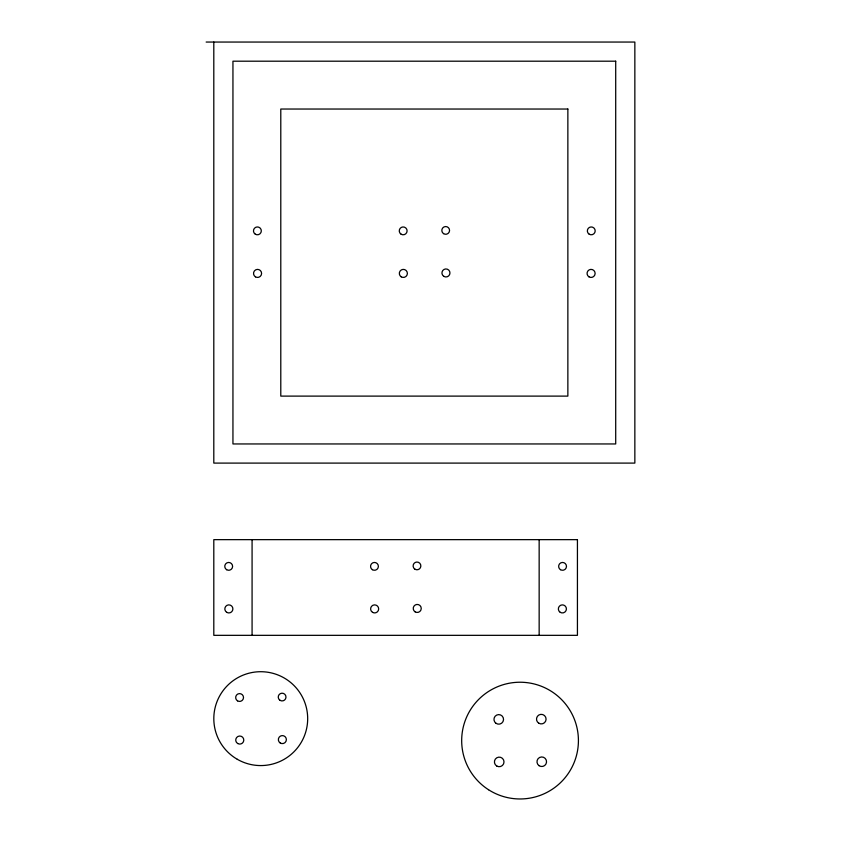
<?xml version="1.0" encoding="UTF-8"?>
<svg xmlns="http://www.w3.org/2000/svg" width="841" height="841" viewBox="0 0 841 841"><rect width="100%" height="100%" fill="white"/><g stroke="black" fill="none" stroke-linecap="round" stroke-linejoin="round"><path stroke-width="1.26" d="M206.15 42.05L634.85 42.05L634.85 463.097L213.803 463.097L213.803 42.05M539.155 539.649L539.155 635.333M252.079 539.649L252.079 635.333M615.707 61.193L232.946 61.193L232.946 443.953L615.707 443.953L615.707 61.193M567.864 109.036L280.789 109.036L280.789 396.111L567.864 396.111L567.864 109.036M577.431 539.649L213.803 539.649L213.803 635.333L577.431 635.333L577.431 539.649M401.241 276.847A4.037 4.037 0 0 0 407.38 273.525A4.037 4.037 0 0 0 401.43 269.866A4.037 4.037 0 0 0 401.241 276.847M443.859 276.374A4.005 4.005 0 0 0 449.956 273.041A4.005 4.005 0 0 0 444.027 269.435A4.005 4.005 0 0 0 443.859 276.374M443.543 233.63A3.869 3.869 0 0 0 449.557 230.665A3.869 3.869 0 0 0 443.985 226.944A3.869 3.869 0 0 0 443.543 233.63M401.094 234.197A3.932 3.932 0 0 0 407.097 230.991A3.932 3.932 0 0 0 401.325 227.406A3.932 3.932 0 0 0 401.094 234.197M255.317 234.197A3.932 3.932 0 0 0 261.32 230.991A3.932 3.932 0 0 0 255.538 227.406A3.932 3.932 0 0 0 255.317 234.197M255.454 276.847A4.037 4.037 0 0 0 261.593 273.525A4.037 4.037 0 0 0 255.643 269.866A4.037 4.037 0 0 0 255.454 276.847M589.173 234.187A3.932 3.932 0 0 0 595.186 231.023A3.932 3.932 0 0 0 589.436 227.396A3.932 3.932 0 0 0 589.173 234.187M588.921 276.815A4.037 4.037 0 0 0 595.123 273.588A4.037 4.037 0 0 0 589.226 269.835A4.037 4.037 0 0 0 588.921 276.815M226.744 612.343A4.037 4.037 0 0 0 232.894 609.021A4.037 4.037 0 0 0 226.933 605.362A4.037 4.037 0 0 0 226.744 612.343M226.607 569.693A3.932 3.932 0 0 0 232.61 566.487A3.932 3.932 0 0 0 226.839 562.902A3.932 3.932 0 0 0 226.607 569.693M560.211 612.311A4.037 4.037 0 0 0 566.413 609.094A4.037 4.037 0 0 0 560.527 605.331A4.037 4.037 0 0 0 560.211 612.311M560.463 569.683A3.932 3.932 0 0 0 566.477 566.519A3.932 3.932 0 0 0 560.726 562.892A3.932 3.932 0 0 0 560.463 569.683M372.531 612.343A4.037 4.037 0 0 0 378.671 609.021A4.037 4.037 0 0 0 372.721 605.362A4.037 4.037 0 0 0 372.531 612.343M415.16 611.87A4.005 4.005 0 0 0 421.246 608.537A4.005 4.005 0 0 0 415.317 604.931A4.005 4.005 0 0 0 415.16 611.87M414.834 569.126A3.869 3.869 0 0 0 420.847 566.161A3.869 3.869 0 0 0 415.275 562.44A3.869 3.869 0 0 0 414.834 569.126M372.395 569.693A3.932 3.932 0 0 0 378.387 566.487A3.932 3.932 0 0 0 372.616 562.902A3.932 3.932 0 0 0 372.395 569.693M237.278 759.286A46.938 46.938 0 0 0 307.68 718.645A46.938 46.938 0 0 0 237.278 677.993A46.938 46.938 0 0 0 237.278 759.286M237.509 700.847A3.932 3.932 0 0 0 243.512 697.641A3.932 3.932 0 0 0 237.74 694.056A3.932 3.932 0 0 0 237.509 700.847M279.958 700.28A3.869 3.869 0 0 0 285.972 697.315A3.869 3.869 0 0 0 280.4 693.594A3.869 3.869 0 0 0 279.958 700.28M280.274 743.024A4.005 4.005 0 0 0 286.371 739.691A4.005 4.005 0 0 0 280.442 736.085A4.005 4.005 0 0 0 280.274 743.024M237.646 743.497A4.037 4.037 0 0 0 243.795 740.175A4.037 4.037 0 0 0 237.835 736.516A4.037 4.037 0 0 0 237.646 743.497M488.547 789.741A58.376 58.376 0 0 0 578.356 743.297A58.376 58.376 0 0 0 493.236 688.747A58.376 58.376 0 0 0 488.547 789.741M496.821 766.056A4.783 4.783 0 0 0 504.001 761.914A4.783 4.783 0 0 0 496.821 757.762A4.783 4.783 0 0 0 496.821 766.056M496.074 723.355A4.783 4.783 0 0 0 503.528 719.728A4.783 4.783 0 0 0 496.663 715.081A4.783 4.783 0 0 0 496.074 723.355M538.902 723.281A4.783 4.783 0 0 0 546.082 719.139A4.783 4.783 0 0 0 538.902 714.987A4.783 4.783 0 0 0 538.902 723.281M539.081 765.699A4.783 4.783 0 0 0 546.534 762.072A4.783 4.783 0 0 0 539.67 757.436A4.783 4.783 0 0 0 539.081 765.699"/></g></svg>
